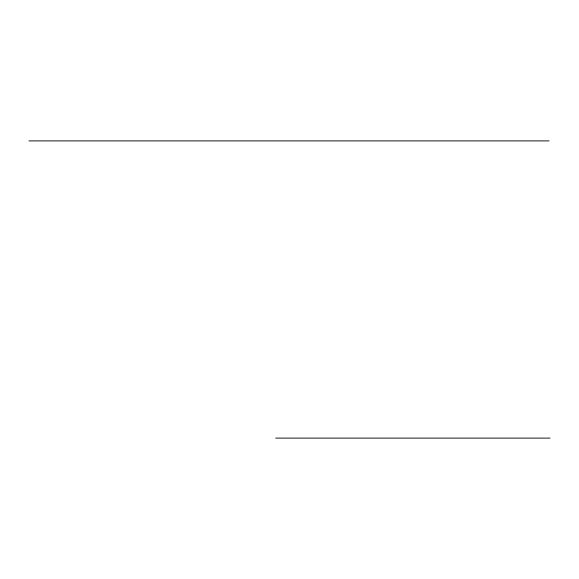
<?xml version="1.0" encoding="UTF-8"?>
<svg xmlns="http://www.w3.org/2000/svg" width="579" height="579" viewBox="0 0 579 579"><rect width="100%" height="100%" fill="white"/><g stroke="black" fill="none" stroke-linecap="round" stroke-linejoin="round"><path stroke-width="0.87" d="M28.95 140.892L549.08 140.892M275.727 438.108L550.05 438.108"/></g></svg>
